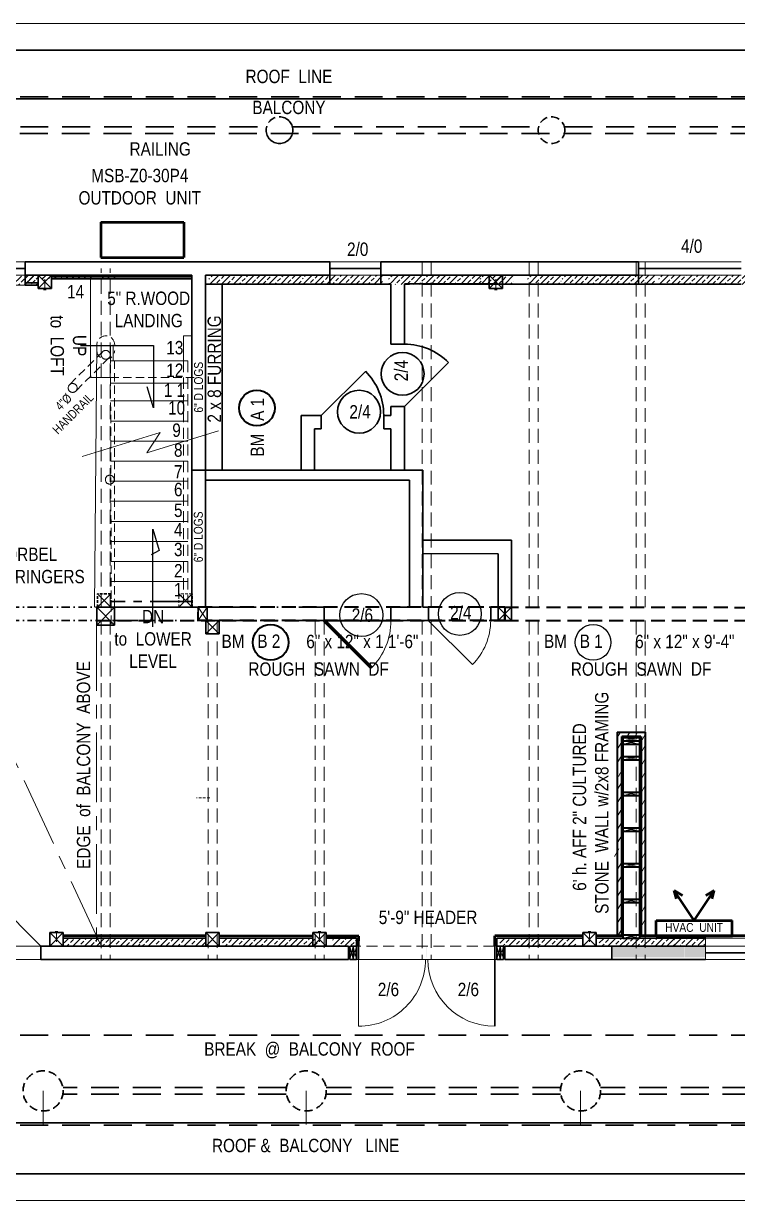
# Model space of a CAD drawing. Header units: inches. Extents: x 0 to 15350, y -6 to 2753.
# Drawn here: x 7395 to 7715, y 1246 to 1774 of the extents above; entities that cross this region are included whole.
import ezdxf

# ---------------------------------------------------------------- set-up
doc = ezdxf.new("R2010")
doc.units = ezdxf.units.IN
doc.header["$MEASUREMENT"] = 0
for name, pattern in [('CENTER', [2, 1.25, -0.25, 0.25, -0.25]), ('DASHDOT2', [0.5, 0.25, -0.125, 0, -0.125]), ('HIDDEN', [0.375, 0.25, -0.125])]:
    doc.linetypes.add(name, pattern=pattern)
for name, color, linetype, lineweight in [('DOORS', 7, 'Continuous', 60), ('EXISTING CEILING BEAMS', 255, 'HIDDEN', 20), ('FLOORING', 7, 'Continuous', 20), ('HVAC', 1, 'Continuous', 50), ('MASONRY', 14, 'Continuous', 30), ('NEW  ROUIGH SAWN  BEAMS', 3, 'HIDDEN', 40), ('NEW FRAMING', 6, 'Continuous', 30), ('PLUMBING', 3, 'Continuous', 20), ('ROOF', 7, 'HIDDEN', 30), ('ROOF FRAMING', 7, 'Continuous', 20), ('STAIRS', 7, 'Continuous', 20), ('WALL FRAMING', 9, 'CENTER', 30), ('WALLS', 7, 'Continuous', 30), ('WINDOWS', 5, 'Continuous', 30)]:
    doc.layers.add(name, color=color, linetype=linetype, lineweight=lineweight)
for name, color, linetype in [('TEXT', 7, 'Continuous'), ('TEXT80', 9, 'Continuous'), ('TITLE BLOCK', 7, 'Continuous')]:
    doc.layers.add(name, color=color, linetype=linetype)
doc.layers.get('PLUMBING').off()
doc.styles.add('ARCHENT', font='technical.ttf', dxfattribs={"height": 6})

# ---------------------------------------------------------------- blocks, each defined once
blk = doc.blocks.new('A$C4B672F97')
at = {"layer": 'STAIRS', "color": 7, "linetype": 'HIDDEN', "lineweight": 9, "ltscale": 15}
for p, q in [((-3.14, 2.52), (-17.99, -12.33)), ((-0.31, -0.31), (-15.16, -15.16))]:
    blk.add_line(p, q, dxfattribs=at)
at = {"layer": 'STAIRS', "linetype": 'DASHDOT2', "lineweight": 9, "ltscale": 150}
for centre in [(-1.72, 1.1), (-16.57, -13.75)]:
    blk.add_circle(centre, 2, dxfattribs=at)
at = {"layer": 'STAIRS', "color": 7, "linetype": 'HIDDEN', "lineweight": 9, "ltscale": 15}
for centre, start, end in [((-1.72, 5.62), 0, 180), ((-1.72, 3.1), 180, 0)]:
    blk.add_arc(centre, 4, start, end, dxfattribs=at)

msp = doc.modelspace()

# ---------------------------------------------------------------- hatches: boundary and pattern name
at = {"layer": 'NEW FRAMING', "linetype": 'Continuous', "lineweight": 9, "ltscale": 25}
h = msp.add_hatch(dxfattribs=at)
h.set_pattern_fill('ANSI33', color=256, scale=15, style=0)
h.set_pattern_definition([(45, (2443.792, 396.166), (-2.6516504, 2.6516504), []), (45, (2446.4437, 396.166), (-2.6516504, 2.6516504), [1.875, -0.9375])])
h.paths.add_polyline_path([(7420.81, 1660.48), (7378.81, 1660.48), (7378.81, 1659.32), (7420.81, 1659.32)])
h.paths.add_polyline_path([(7401.34, 1656.32), (7401.34, 1659.32), (7378.81, 1659.32), (7378.81, 1656.32)])
h = msp.add_hatch(dxfattribs=at)
h.set_pattern_fill('ANSI33', color=256, scale=15, style=0)
h.set_pattern_definition([(45, (2459.9864, 396.4), (-2.6516504, 2.6516504), []), (45, (2462.638, 396.4), (-2.6516504, 2.6516504), [1.875, -0.9375])])
h.paths.add_polyline_path([(7437, 1660.71), (7395, 1660.71), (7395, 1659.56), (7437, 1659.56)])
h.paths.add_polyline_path([(7401.34, 1656.56), (7401.34, 1659.56), (7395, 1659.56), (7395, 1656.56)])
h = msp.add_hatch(dxfattribs=at)
h.set_pattern_fill('ANSI33', color=256, scale=15, style=0)
h.set_pattern_definition([(45, (2445.6567, 397.017), (-2.6516504, 2.6516504), []), (45, (2448.3084, 397.017), (-2.6516504, 2.6516504), [1.875, -0.9375])])
h.paths.add_polyline_path([(7407.34, 1660.91), (7407.34, 1660.17), (7422.67, 1660.17), (7422.67, 1660.91)])
h.paths.add_polyline_path([(7407.34, 1659.91), (7422.67, 1659.91), (7422.67, 1660.17), (7407.34, 1660.17)])
h = msp.add_hatch(dxfattribs=at)
h.set_pattern_fill('ANSI33', color=256, scale=15, style=0)
h.set_pattern_definition([(45, (2496.0007, 396.7866), (-2.6516504, 2.6516504), []), (45, (2498.6523, 396.7866), (-2.6516504, 2.6516504), [1.875, -0.9375])])
h.paths.add_polyline_path([(7470.34, 1659.94), (7470.34, 1660.91), (7431.02, 1660.91), (7431.02, 1659.94)])
h = msp.add_hatch(dxfattribs=at)
h.set_pattern_fill('ANSI33', color=256, scale=15, style=0)
h.set_pattern_definition([(45, (2542.824, 396.599), (-2.6516504, 2.6516504), []), (45, (2545.4756, 396.599), (-2.6516504, 2.6516504), [1.875, -0.9375])])
h.paths.add_polyline_path([(7519.84, 1659.76), (7477.84, 1659.76), (7477.84, 1656.76), (7519.84, 1656.76)])
h.paths.add_polyline_path([(7519.84, 1660.91), (7477.84, 1660.91), (7477.84, 1659.76), (7519.84, 1659.76)])
h = msp.add_hatch(dxfattribs=at)
h.set_pattern_fill('ANSI33', color=256, scale=15, style=0)
h.set_pattern_definition([(45, (2584.8256, 396.7523), (-2.6516504, 2.6516504), []), (45, (2587.4772, 396.7523), (-2.6516504, 2.6516504), [1.875, -0.9375])])
h.paths.add_polyline_path([(7555.84, 1656.91), (7555.84, 1659.91), (7519.84, 1659.91), (7519.84, 1656.91)])
h.paths.add_polyline_path([(7555.84, 1660.91), (7519.84, 1660.91), (7519.84, 1659.91), (7555.84, 1659.91)])
h = msp.add_hatch(dxfattribs=at)
h.set_pattern_fill('ANSI33', color=256, scale=15, style=0)
h.set_pattern_definition([(45, (2623.5272, 396.599), (-2.6516504, 2.6516504), []), (45, (2626.179, 396.599), (-2.6516504, 2.6516504), [1.875, -0.9375])])
h.paths.add_polyline_path([(7600.54, 1659.76), (7558.54, 1659.76), (7558.54, 1656.76), (7600.54, 1656.76)])
h.paths.add_polyline_path([(7600.54, 1660.91), (7558.54, 1660.91), (7558.54, 1659.76), (7600.54, 1659.76)])
h = msp.add_hatch(dxfattribs=at)
h.set_pattern_fill('ANSI33', color=256, scale=15, style=0)
h.set_pattern_definition([(45, (2664.496, 396.599), (-2.6516504, 2.6516504), []), (45, (2667.1475, 396.599), (-2.6516504, 2.6516504), [1.875, -0.9375])])
h.paths.add_polyline_path([(7614.59, 1659.76), (7614.59, 1660.91), (7599.51, 1660.91), (7599.51, 1659.76)])
h.paths.add_polyline_path([(7614.59, 1656.76), (7614.59, 1659.76), (7599.51, 1659.76), (7599.51, 1656.76)])
h = msp.add_hatch(dxfattribs=at)
h.set_pattern_fill('ANSI33', color=256, scale=15, style=0)
h.set_pattern_definition([(45, (2685.843, 396.599), (-2.6516504, 2.6516504), []), (45, (2688.4945, 396.599), (-2.6516504, 2.6516504), [1.875, -0.9375])])
h.paths.add_polyline_path([(7635.94, 1659.76), (7635.94, 1660.91), (7620.86, 1660.91), (7620.86, 1659.76)])
h.paths.add_polyline_path([(7635.94, 1656.76), (7635.94, 1659.76), (7620.86, 1659.76), (7620.86, 1656.76)])
h = msp.add_hatch(dxfattribs=at)
h.set_pattern_fill('ANSI33', color=256, scale=15, style=0)
h.set_pattern_definition([(45, (2701.2858, 396.599), (-2.6516504, 2.6516504), []), (45, (2703.9374, 396.599), (-2.6516504, 2.6516504), [1.875, -0.9375])])
h.paths.add_polyline_path([(7678.3, 1659.76), (7636.3, 1659.76), (7636.3, 1656.76), (7678.3, 1656.76)])
h.paths.add_polyline_path([(7678.3, 1660.91), (7636.3, 1660.91), (7636.3, 1659.76), (7678.3, 1659.76)])
h = msp.add_hatch(dxfattribs=at)
h.set_pattern_fill('ANSI33', color=256, scale=15, style=0)
h.set_pattern_definition([(45, (2744.5754, 396.599), (-2.6516504, 2.6516504), []), (45, (2747.227, 396.599), (-2.6516504, 2.6516504), [1.875, -0.9375])])
h.paths.add_polyline_path([(7721.59, 1659.76), (7679.59, 1659.76), (7679.59, 1656.76), (7721.59, 1656.76)])
h.paths.add_polyline_path([(7721.59, 1660.91), (7679.59, 1660.91), (7679.59, 1659.76), (7721.59, 1659.76)])
h = msp.add_hatch(dxfattribs=at)
h.set_pattern_fill('ANSI33', color=256, scale=15, angle=180, style=0)
h.set_pattern_definition([(225, (12384.9994, 2626.283), (2.6516504, -2.6516504), []), (225, (12382.3477, 2626.283), (2.6516504, -2.6516504), [1.875, -0.9375])])
h.paths.add_polyline_path([(7446.98, 1360.13), (7446.98, 1363.13), (7412.98, 1363.13), (7412.98, 1360.13)])
h = msp.add_hatch(dxfattribs=at)
h.set_pattern_fill('ANSI33', color=256, scale=15, angle=180, style=0)
h.set_pattern_definition([(225, (12418.8613, 2626.283), (2.6516504, -2.6516504), []), (225, (12416.2096, 2626.283), (2.6516504, -2.6516504), [1.875, -0.9375])])
h.paths.add_polyline_path([(7476.59, 1360.13), (7476.59, 1363.13), (7446.84, 1363.13), (7446.84, 1360.13)])
h = msp.add_hatch(dxfattribs=at)
h.set_pattern_fill('ANSI33', color=256, scale=15, angle=180, style=0)
h.set_pattern_definition([(225, (12455.9978, 2626.283), (2.6516504, -2.6516504), []), (225, (12453.346, 2626.283), (2.6516504, -2.6516504), [1.875, -0.9375])])
h.paths.add_polyline_path([(7517.98, 1360.13), (7517.98, 1363.13), (7483.98, 1363.13), (7483.98, 1360.13)])
h = msp.add_hatch(dxfattribs=at)
h.set_pattern_fill('ANSI33', color=256, scale=15, style=0)
h.set_pattern_definition([(45, (2581.833, 99.8157), (-2.6516504, 2.6516504), []), (45, (2584.4848, 99.8157), (-2.6516504, 2.6516504), [1.875, -0.9375])])
h.paths.add_polyline_path([(7527.59, 1359.97), (7527.59, 1362.97), (7516.85, 1362.97), (7516.85, 1359.97)])
h = msp.add_hatch(dxfattribs=at)
h.set_pattern_fill('ANSI33', color=256, scale=15, style=0)
h.set_pattern_definition([(45, (2598.352, 100.03), (-2.6516504, 2.6516504), []), (45, (2601.0036, 100.03), (-2.6516504, 2.6516504), [1.875, -0.9375])])
h.paths.add_polyline_path([(7544.11, 1360.19), (7544.11, 1363.19), (7533.37, 1363.19), (7533.37, 1360.19)])
h = msp.add_hatch(dxfattribs=at)
h.set_pattern_fill('ANSI33', color=256, scale=15, angle=180, style=0)
h.set_pattern_definition([(225, (12580.498, 2626.2776), (2.6516504, -2.6516504), []), (225, (12577.8464, 2626.2776), (2.6516504, -2.6516504), [1.875, -0.9375])])
h.paths.add_polyline_path([(7642.48, 1360.12), (7642.48, 1363.12), (7608.48, 1363.12), (7608.48, 1360.12)])
h = msp.add_hatch(dxfattribs=at)
h.set_pattern_fill('ANSI33', color=256, scale=15, angle=180, style=0)
h.set_pattern_definition([(225, (12624.9994, 2626.283), (2.6516504, -2.6516504), []), (225, (12622.3477, 2626.283), (2.6516504, -2.6516504), [1.875, -0.9375])])
h.paths.add_polyline_path([(7686.98, 1360.13), (7686.98, 1363.13), (7652.98, 1363.13), (7652.98, 1360.13)])
h = msp.add_hatch(dxfattribs=at)
h.set_pattern_fill('ANSI33', color=256, scale=15, style=0)
h.set_pattern_definition([(45, (2751.359, 100.157), (-2.6516504, 2.6516504), []), (45, (2754.0105, 100.157), (-2.6516504, 2.6516504), [1.875, -0.9375])])
h.paths.add_polyline_path([(7700.59, 1360.31), (7700.59, 1363.31), (7686.38, 1363.31), (7686.38, 1360.31)])
at = {"layer": 'WALLS', "linetype": 'Continuous', "lineweight": 20, "ltscale": 20}
h = msp.add_hatch(dxfattribs=at)
h.set_pattern_fill('ZIGZAG', color=6, scale=10, style=0)
h.set_pattern_definition([(360, (7385.4292, 589.9291), (1.25, 1.25), [1.25, -1.25]), (90, (7386.6792, 589.9291), (-1.25, 1.25), [1.25, -1.25])])
h.paths.add_polyline_path([(7659.09, 1359.83), (7659.09, 1354.83), (7679.12, 1354.82), (7679.12, 1359.83)])
h.paths.add_polyline_path([(7543.06, 1359.84), (7543.06, 1354.84), (7543.11, 1354.84), (7543.11, 1359.84)])
h = msp.add_hatch(dxfattribs=at)
h.set_pattern_fill('ZIGZAG', color=6, scale=10, style=0)
h.set_pattern_definition([(360, (7397.6514, 589.9556), (1.25, 1.25), [1.25, -1.25]), (90, (7398.9014, 589.9556), (-1.25, 1.25), [1.25, -1.25])])
h.paths.add_polyline_path([(7555.29, 1359.86), (7555.29, 1354.86), (7555.33, 1354.86), (7555.33, 1359.86)])
h.paths.add_polyline_path([(7675.44, 1359.86), (7675.44, 1354.85), (7691.34, 1354.85), (7691.34, 1359.86)])
h = msp.add_hatch(dxfattribs=at)
h.set_pattern_fill('ZIGZAG', color=6, scale=10, style=0)
h.set_pattern_definition([(360, (7417.8338, 589.9556), (1.25, 1.25), [1.25, -1.25]), (90, (7419.0838, 589.9556), (-1.25, 1.25), [1.25, -1.25])])
h.paths.add_polyline_path([(7575.47, 1359.86), (7575.47, 1354.86), (7575.52, 1354.86), (7575.52, 1359.86)])
h.paths.add_polyline_path([(7700.82, 1354.85), (7700.82, 1359.86), (7691.5, 1359.86), (7691.5, 1354.85)])

# ---------------------------------------------------------------- linework, layer by layer
at = {"layer": 'DOORS', "color": 9, "linetype": 'Continuous', "ltscale": 15}
msp.add_line((7529.59, 1505.91), (7550.81, 1484.7), dxfattribs=at)
at = {"layer": 'DOORS', "color": 6, "lineweight": 9, "ltscale": 15}
msp.add_line((7545.09, 1323.91), (7545.09, 1353.91), dxfattribs=at)
at = {"layer": 'DOORS', "color": 9, "linetype": 'Continuous', "lineweight": 5, "ltscale": 15}
msp.add_arc((7529.59, 1505.91), 30, 315, 0, dxfattribs=at)
at = {"layer": 'DOORS', "color": 6, "linetype": 'Continuous', "lineweight": 9, "ltscale": 25}
for centre, start, end in [((7545.09, 1353.91), 270, 0.0001), ((7606.09, 1353.91), 180.0001, 270)]:
    msp.add_arc(centre, 30, start, end, dxfattribs=at)
at = {"layer": 'EXISTING CEILING BEAMS', "linetype": 'HIDDEN', "ltscale": 25}
for p, q in [((7429.59, 1511.87), (7429.59, 1663.86)), ((7433.59, 1511.86), (7433.59, 1663.86)), ((7573.59, 1666.89), (7573.59, 1511.9)), ((7577.58, 1666.9), (7577.59, 1511.9)), ((7621.59, 1666.89), (7621.59, 1511.9)), ((7625.58, 1666.9), (7625.59, 1511.9)), ((7669.59, 1666.89), (7669.59, 1511.9)), ((7673.58, 1666.9), (7673.59, 1511.9)), ((7429.59, 1505.9), (7429.59, 1353.91)), ((7433.59, 1505.91), (7433.59, 1353.91)), ((7477.59, 1505.9), (7477.59, 1353.91)), ((7481.59, 1505.91), (7481.59, 1353.91)), ((7525.59, 1505.9), (7525.59, 1353.91)), ((7529.59, 1505.91), (7529.59, 1353.91)), ((7573.59, 1505.9), (7573.59, 1353.91)), ((7577.59, 1505.91), (7577.59, 1353.91)), ((7621.59, 1505.9), (7621.59, 1353.91)), ((7625.59, 1505.91), (7625.59, 1353.91)), ((7669.59, 1505.9), (7669.59, 1353.91)), ((7673.59, 1505.91), (7673.59, 1353.91))]:
    msp.add_line(p, q, dxfattribs=at)
at = {"layer": 'EXISTING CEILING BEAMS', "color": 6, "linetype": 'Continuous', "lineweight": 9, "ltscale": 25}
for p, q in [((7542.59, 1359.91), (7541.09, 1353.91)), ((7542.59, 1353.91), (7541.09, 1359.91)), ((7544.09, 1359.91), (7542.59, 1353.91)), ((7544.09, 1353.91), (7542.59, 1359.91)), ((7607.09, 1359.9), (7608.59, 1353.9)), ((7607.09, 1353.9), (7608.59, 1359.9)), ((7608.59, 1359.9), (7610.09, 1353.9)), ((7608.59, 1353.9), (7610.09, 1359.9))]:
    msp.add_line(p, q, dxfattribs=at)
at = {"layer": 'FLOORING', "color": 46, "linetype": 'Continuous', "lineweight": 40, "ltscale": 25}
msp.add_line((7529.59, 1505.95), (7559.59, 1505.89), dxfattribs=at)
at = {"layer": 'HVAC', "color": 1, "linetype": 'Continuous', "lineweight": 50, "ltscale": 20}
for p, q in [((7429.39, 1684.62), (7466.64, 1684.62)), ((7429.39, 1684.62), (7429.39, 1668.87)), ((7466.64, 1684.62), (7466.64, 1668.87)), ((7429.39, 1668.87), (7466.64, 1668.87))]:
    msp.add_line(p, q, dxfattribs=at)
at = {"layer": 'HVAC', "ltscale": 25}
for p, q in [((7695.59, 1371.41), (7686.66, 1384.77)), ((7687.57, 1381.02), (7686.66, 1384.77)), ((7686.66, 1384.77), (7690.34, 1382.61)), ((7695.59, 1371.41), (7704.53, 1384.77)), ((7704.53, 1384.77), (7700.84, 1382.61)), ((7703.61, 1381.02), (7704.53, 1384.77)), ((7678.59, 1371.42), (7712.59, 1371.4)), ((7678.59, 1364.42), (7712.59, 1364.4))]:
    msp.add_line(p, q, dxfattribs=at)
at = {"layer": 'HVAC', "ltscale": 15}
for p, q in [((7678.59, 1364.42), (7678.59, 1371.42)), ((7712.59, 1364.4), (7712.59, 1371.4))]:
    msp.add_line(p, q, dxfattribs=at)
at = {"layer": 'MASONRY', "color": 6, "lineweight": 40, "ltscale": 15}
for p, q in [((7661.09, 1455.91), (7661.09, 1364.41)), ((7673.59, 1455.91), (7673.59, 1364.41))]:
    msp.add_line(p, q, dxfattribs=at)
at = {"layer": 'MASONRY', "color": 6, "linetype": 'Continuous', "lineweight": 40, "ltscale": 25}
msp.add_line((7661.09, 1455.91), (7673.59, 1455.91), dxfattribs=at)
at = {"layer": 'MASONRY', "color": 6, "linetype": 'Continuous', "lineweight": 9, "ltscale": 20}
for p, q in [((7662.47, 1455.91), (7661.09, 1453.52)), ((7666.72, 1455.91), (7665.57, 1453.91)), ((7670.18, 1455.91), (7669.03, 1453.91)), ((7673.59, 1454.87), (7671.59, 1451.41)), ((7663.09, 1451.48), (7661.09, 1448.02)), ((7673.59, 1449.87), (7671.59, 1446.41)), ((7663.09, 1445.48), (7661.09, 1442.02)), ((7673.59, 1443.87), (7671.59, 1440.41)), ((7663.59, 1439.48), (7661.59, 1436.02)), ((7673.59, 1437.87), (7671.59, 1434.41)), ((7663.09, 1433.48), (7661.09, 1430.02)), ((7673.59, 1431.87), (7671.59, 1428.41)), ((7663.09, 1427.48), (7661.09, 1424.02)), ((7673.59, 1425.87), (7671.59, 1422.41)), ((7663.09, 1421.48), (7661.09, 1418.02)), ((7663.09, 1415.48), (7661.09, 1412.02)), ((7673.59, 1419.87), (7671.59, 1416.41)), ((7673.59, 1413.87), (7671.59, 1410.41)), ((7663.09, 1409.48), (7661.09, 1406.02)), ((7673.59, 1407.87), (7671.59, 1404.41)), ((7661.84, 1403.48), (7659.84, 1400.02)), ((7673.59, 1401.87), (7671.59, 1398.41)), ((7663.09, 1397.48), (7661.09, 1394.02)), ((7673.59, 1395.87), (7671.59, 1392.41)), ((7663.09, 1391.48), (7661.09, 1388.02)), ((7673.59, 1389.87), (7671.59, 1386.41)), ((7663.09, 1385.48), (7661.09, 1382.02)), ((7673.59, 1383.87), (7671.59, 1380.41)), ((7663.09, 1379.48), (7661.09, 1376.02)), ((7663.09, 1373.48), (7661.09, 1370.02)), ((7673.59, 1377.87), (7671.59, 1374.41)), ((7673.59, 1371.87), (7671.59, 1368.41)), ((7663.09, 1367.48), (7661.32, 1364.41))]:
    msp.add_line(p, q, dxfattribs=at)
at = {"layer": 'NEW  ROUIGH SAWN  BEAMS', "color": 3, "linetype": 'Continuous', "lineweight": 9, "ltscale": 25}
for p in [(7472.84, 1511.91), (7473.09, 1505.91)]:
    msp.add_line(p, (7473.12, 1511.87), dxfattribs=at)
at = {"layer": 'NEW  ROUIGH SAWN  BEAMS', "color": 3, "ltscale": 25}
for p, q in [((7610.6, 1511.91), (7472.84, 1511.91)), ((7610.59, 1511.93), (7722.53, 1511.85)), ((7610.59, 1505.91), (7473.09, 1505.91)), ((7610.59, 1505.91), (7722.59, 1505.91))]:
    msp.add_line(p, q, dxfattribs=at)
at = {"layer": 'NEW  ROUIGH SAWN  BEAMS', "color": 3, "ltscale": 15}
for p, q in [((7473.11, 1505.89), (7473.11, 1511.89)), ((7610.59, 1505.92), (7610.59, 1511.92))]:
    msp.add_line(p, q, dxfattribs=at)
at = {"layer": 'NEW  ROUIGH SAWN  BEAMS', "color": 6, "ltscale": 10}
msp.add_line((7610.6, 1511.91), (7610.6, 1505.91), dxfattribs=at)
at = {"layer": 'NEW  ROUIGH SAWN  BEAMS', "color": 6, "linetype": 'Continuous', "ltscale": 10}
msp.add_line((7610.6, 1511.91), (7610.6, 1505.91), dxfattribs=at)
at = {"layer": 'NEW  ROUIGH SAWN  BEAMS', "color": 6, "linetype": 'HIDDEN', "ltscale": 25}
msp.add_line((7427.59, 1505.9), (7610.6, 1505.91), dxfattribs=at)
at = {"layer": 'NEW  ROUIGH SAWN  BEAMS', "color": 6, "linetype": 'HIDDEN', "lineweight": 20, "ltscale": 20}
msp.add_line((7541.09, 1359.9), (7607.09, 1359.9), dxfattribs=at)
at = {"layer": 'NEW FRAMING', "ltscale": 15}
for p, q in [((7407.34, 1660.16), (7470.34, 1660.16)), ((7407.34, 1659.16), (7470.34, 1659.16)), ((7395.59, 1657.41), (7401.34, 1657.41)), ((7395.59, 1656.41), (7401.34, 1656.41)), ((7476.34, 1656.91), (7559.59, 1656.91)), ((7535.86, 1656.91), (7558.86, 1656.91)), ((7558.58, 1656.92), (7559.59, 1656.92)), ((7559.59, 1629.91), (7559.59, 1656.91)), ((7565.59, 1656.92), (7606.32, 1656.92)), ((7565.59, 1629.91), (7565.59, 1656.91)), ((7565.59, 1656.91), (7567.84, 1656.91)), ((7573.84, 1656.91), (7621.59, 1656.91)), ((7620.59, 1656.91), (7670.59, 1656.91)), ((7670.59, 1656.91), (7716.59, 1656.91)), ((7559.59, 1629.91), (7565.59, 1629.91)), ((7585.39, 1621.7), (7565.59, 1601.9)), ((7548.13, 1617.71), (7528.34, 1597.91)), ((7559.59, 1601.91), (7559.59, 1597.91)), ((7559.59, 1601.91), (7565.59, 1601.91)), ((7565.64, 1573.41), (7565.63, 1601.91)), ((7519.34, 1597.91), (7528.34, 1597.91)), ((7528.34, 1591.91), (7528.34, 1597.91)), ((7556.34, 1591.91), (7556.34, 1597.98)), ((7556.34, 1597.91), (7559.59, 1597.91)), ((7525.34, 1591.91), (7528.34, 1591.91)), ((7556.34, 1591.91), (7559.59, 1591.91)), ((7559.59, 1573.41), (7559.59, 1591.91)), ((7613.65, 1541.95), (7573.89, 1541.96)), ((7613.65, 1541.96), (7613.59, 1505.91)), ((7607.65, 1535.91), (7573.89, 1535.96)), ((7607.65, 1535.91), (7607.65, 1511.91)), ((7473.09, 1505.89), (7473.09, 1511.91)), ((7576.37, 1511.91), (7573.84, 1511.91)), ((7576.37, 1505.84), (7576.37, 1511.91)), ((7607.6, 1511.96), (7604.3, 1511.95)), ((7607.6, 1511.96), (7604.3, 1511.95)), ((7604.3, 1505.95), (7604.3, 1511.95)), ((7604.3, 1505.95), (7604.3, 1511.95)), ((7596.1, 1486.16), (7576.37, 1505.85)), ((7607.6, 1505.96), (7604.3, 1505.95)), ((7607.6, 1505.96), (7604.3, 1505.95)), ((7476.59, 1363.41), (7412.59, 1363.41)), ((7524.59, 1363.41), (7482.59, 1363.41)), ((7544.09, 1363.41), (7530.59, 1363.41)), ((7645.59, 1363.41), (7607.09, 1363.4)), ((7700.59, 1363.41), (7651.59, 1363.41)), ((7545.09, 1353.91), (7545.09, 1359.91)), ((7606.09, 1353.91), (7606.09, 1359.91)), ((7606.09, 1353.91), (7606.09, 1323.91))]:
    msp.add_line(p, q, dxfattribs=at)
at = {"layer": 'NEW FRAMING', "lineweight": 20, "ltscale": 15}
for p, q in [((7335.59, 1656.41), (7395.59, 1656.41)), ((7742.59, 1363.41), (7700.59, 1363.41))]:
    msp.add_line(p, q, dxfattribs=at)
at = {"layer": 'NEW FRAMING', "ltscale": 25}
for p, q in [((7519.34, 1597.91), (7519.34, 1573.41)), ((7525.34, 1591.91), (7525.34, 1573.41)), ((7606.09, 1359.91), (7606.1, 1364.2))]:
    msp.add_line(p, q, dxfattribs=at)
at = {"layer": 'NEW FRAMING', "color": 7, "lineweight": 50, "ltscale": 15}
for p, q in [((7663.09, 1453.91), (7663.09, 1364.41)), ((7671.59, 1453.91), (7671.59, 1364.41)), ((7476.59, 1364.41), (7412.59, 1364.41)), ((7524.59, 1364.35), (7482.59, 1364.41)), ((7545.1, 1364.32), (7530.59, 1364.33)), ((7645.59, 1364.41), (7606.09, 1364.41)), ((7663.09, 1364.41), (7651.59, 1364.41)), ((7751.59, 1364.41), (7671.59, 1364.41))]:
    msp.add_line(p, q, dxfattribs=at)
at = {"layer": 'NEW FRAMING', "color": 7, "linetype": 'Continuous', "lineweight": 50, "ltscale": 25}
msp.add_line((7663.09, 1453.91), (7671.59, 1453.91), dxfattribs=at)
at = {"layer": 'NEW FRAMING', "color": 6, "lineweight": 40, "ltscale": 15}
for p, q in [((7663.59, 1453.41), (7663.59, 1363.41)), ((7671.09, 1453.41), (7671.09, 1363.41))]:
    msp.add_line(p, q, dxfattribs=at)
at = {"layer": 'NEW FRAMING', "color": 6, "linetype": 'Continuous', "lineweight": 40, "ltscale": 25}
for p, q in [((7663.59, 1453.41), (7671.09, 1453.41)), ((7663.59, 1451.91), (7671.09, 1451.91)), ((7663.59, 1450.41), (7671.09, 1450.41)), ((7663.59, 1444.91), (7671.09, 1444.91)), ((7663.59, 1443.41), (7671.09, 1443.41)), ((7663.59, 1428.91), (7671.09, 1428.91)), ((7663.59, 1427.41), (7671.09, 1427.41)), ((7663.58, 1412.91), (7671.08, 1412.91)), ((7663.58, 1411.41), (7671.08, 1411.41)), ((7663.58, 1395.41), (7671.08, 1395.41)), ((7663.59, 1396.91), (7671.09, 1396.91)), ((7663.59, 1380.91), (7671.09, 1380.91)), ((7663.59, 1379.41), (7671.09, 1379.41)), ((7663.59, 1364.91), (7671.09, 1364.91)), ((7663.59, 1363.41), (7671.09, 1363.41)), ((7663.6, 1363.41), (7671.09, 1363.41))]:
    msp.add_line(p, q, dxfattribs=at)
at = {"layer": 'NEW FRAMING', "color": 6, "ltscale": 15}
for p, q in [((7544.09, 1363.41), (7544.09, 1359.91)), ((7607.09, 1363.4), (7607.09, 1359.9)), ((7541.09, 1359.91), (7541.09, 1353.91)), ((7542.59, 1359.91), (7542.59, 1353.91)), ((7544.09, 1359.91), (7544.09, 1353.91)), ((7607.09, 1359.9), (7607.09, 1353.9)), ((7608.59, 1359.9), (7608.59, 1353.9)), ((7610.09, 1359.9), (7610.09, 1353.9))]:
    msp.add_line(p, q, dxfattribs=at)
at = {"layer": 'NEW FRAMING', "color": 7, "lineweight": 50, "ltscale": 25}
for p, q in [((7545.09, 1359.91), (7545.1, 1364.32)), ((7606.09, 1359.9), (7606.09, 1364.41))]:
    msp.add_line(p, q, dxfattribs=at)
at = {"layer": 'NEW FRAMING', "color": 1, "ltscale": 15}
for p, q in [((7540.59, 1359.91), (7540.59, 1353.91)), ((7610.59, 1359.9), (7610.59, 1353.9))]:
    msp.add_line(p, q, dxfattribs=at)
at = {"layer": 'NEW FRAMING', "ltscale": 15}
for centre in [(7564.79, 1616.6), (7545.26, 1599.59)]:
    msp.add_circle(centre, 9.63, dxfattribs=at)
for centre, start, end in [((7565.65, 1601.9), 45.0003, 90.0003), ((7528.34, 1597.96), 0.0288, 45.0288)]:
    msp.add_arc(centre, 28, start, end, dxfattribs=at)
at = {"layer": 'NEW FRAMING', "lineweight": 5, "ltscale": 15}
msp.add_arc((7576.3, 1505.96), 28, 315, 0, dxfattribs=at)
at = {"layer": 'ROOF', "linetype": 'Continuous', "ltscale": 50}
for p, q in [((7215.55, 1739.91), (7757.59, 1739.91)), ((7220.04, 1280.61), (7757.59, 1280.61))]:
    msp.add_line(p, q, dxfattribs=at)
at = {"layer": 'ROOF', "linetype": 'HIDDEN', "ltscale": 50}
for p, q in [((7224.59, 1740.91), (7787.59, 1740.91)), ((7393.4, 1727.41), (7503.78, 1727.41)), ((7515.4, 1727.41), (7625.78, 1727.41)), ((7637.4, 1727.41), (7735.78, 1727.41)), ((7224.4, 1724.41), (7735.78, 1724.41)), ((7224.59, 1319.91), (7787.59, 1319.91)), ((7512.59, 1296.41), (7412.59, 1296.41)), ((7635.59, 1296.41), (7530.59, 1296.41)), ((7739.59, 1296.41), (7653.59, 1296.41)), ((7512.59, 1293.41), (7412.59, 1293.41)), ((7635.59, 1293.41), (7530.59, 1293.41)), ((7739.59, 1293.41), (7653.59, 1293.41))]:
    msp.add_line(p, q, dxfattribs=at)
at = {"layer": 'ROOF', "color": 7, "linetype": 'HIDDEN', "ltscale": 50}
msp.add_line((7224.59, 1279.61), (7787.59, 1279.61), dxfattribs=at)
at = {"layer": 'ROOF', "ltscale": 15}
for centre, radius in [((7509.59, 1725.91), 6), ((7631.59, 1725.91), 6), ((7403.59, 1294.91), 9), ((7521.59, 1294.91), 9), ((7644.59, 1294.91), 9)]:
    msp.add_circle(centre, radius, dxfattribs=at)
at = {"layer": 'ROOF FRAMING', "color": 7, "linetype": 'DASHDOT2', "lineweight": 9, "ltscale": 150}
msp.add_line((7433.81, 1621.38), (7433.81, 1629.34), dxfattribs=at)
at = {"layer": 'STAIRS', "color": 7, "linetype": 'CENTER', "lineweight": 9, "ltscale": 25}
msp.add_line((7289.59, 1660.91), (7429.59, 1359.91), dxfattribs=at)
at = {"layer": 'STAIRS', "linetype": 'Continuous', "ltscale": 15}
for p in [(7424.84, 1660.91), (7434.84, 1614.91)]:
    msp.add_line(p, (7424.84, 1614.91), dxfattribs=at)
at = {"layer": 'STAIRS', "linetype": 'Continuous', "lineweight": 20, "ltscale": 15}
for p, q in [((7466.52, 1622.43), (7466.52, 1633.66)), ((7426.66, 1511.92), (7427.66, 1629.65)), ((7435.02, 1622.43), (7435.02, 1629.67)), ((7468.55, 1612.43), (7433.85, 1612.43))]:
    msp.add_line(p, q, dxfattribs=at)
at = {"layer": 'STAIRS', "color": 7, "linetype": 'Continuous', "lineweight": 9, "ltscale": 20}
msp.add_line((7466.58, 1633.66), (7470.58, 1633.66), dxfattribs=at)
at = {"layer": 'STAIRS', "linetype": 'HIDDEN', "lineweight": 20, "ltscale": 15}
for p, q in [((7434.16, 1504.42), (7433.81, 1623.76)), ((7435.59, 1511.95), (7435.59, 1622.42))]:
    msp.add_line(p, q, dxfattribs=at)
at = {"layer": 'STAIRS', "lineweight": 20, "ltscale": 15}
for p, q in [((7468.55, 1622.43), (7433.82, 1622.43)), ((7468.55, 1604.43), (7433.87, 1604.43)), ((7468.55, 1595.43), (7433.9, 1595.43)), ((7421.13, 1579.48), (7456.07, 1590.27)), ((7450.13, 1581.14), (7482.2, 1591.05)), ((7456.07, 1590.27), (7450.13, 1581.14)), ((7468.55, 1586.43), (7433.92, 1586.43)), ((7468.55, 1577.43), (7433.95, 1577.43)), ((7468.55, 1568.43), (7433.98, 1568.43)), ((7468.55, 1559.43), (7434, 1559.43)), ((7468.55, 1550.43), (7434.03, 1550.43)), ((7468.55, 1541.43), (7434.06, 1541.43)), ((7468.55, 1532.43), (7434.08, 1532.43)), ((7468.55, 1523.43), (7434.11, 1523.43))]:
    msp.add_line(p, q, dxfattribs=at)
at = {"layer": 'STAIRS', "linetype": 'HIDDEN', "lineweight": 9, "ltscale": 20}
for p, q in [((7466.52, 1622.43), (7466.52, 1514.43)), ((7468.55, 1622.43), (7468.55, 1514.43))]:
    msp.add_line(p, q, dxfattribs=at)
at = {"layer": 'STAIRS', "color": 9, "linetype": 'HIDDEN', "lineweight": 20, "ltscale": 15}
msp.add_line((7471.34, 1614.91), (7434.84, 1614.91), dxfattribs=at)
at = {"layer": 'STAIRS', "color": 6, "linetype": 'HIDDEN', "lineweight": 9, "ltscale": 5}
for p in [(7464.37, 1511.93), (7470.37, 1517.93)]:
    msp.add_line(p, (7464.37, 1517.93), dxfattribs=at)
at = {"layer": 'STAIRS', "linetype": 'CENTER', "lineweight": 9, "ltscale": 25}
msp.add_line((7427.59, 1505.67), (7427.59, 1359.91), dxfattribs=at)
at = {"layer": 'STAIRS', "color": 7, "linetype": 'HIDDEN', "lineweight": 9, "ltscale": 5}
msp.add_line((7478.34, 1426.43), (7472.34, 1426.43), dxfattribs=at)
at = {"layer": 'STAIRS', "color": 9, "linetype": 'DASHDOT2', "lineweight": 9, "ltscale": 150}
msp.add_circle((7433.49, 1569.14), 2, dxfattribs=at)
at = {"layer": 'TEXT', "color": 9, "linetype": 'Continuous', "ltscale": 15}
for p, q in [((7420.36, 1629.35), (7453.09, 1629.35)), ((7453.09, 1629.35), (7453.09, 1601.33)), ((7453.09, 1601.33), (7450.23, 1610.81))]:
    msp.add_line(p, q, dxfattribs=at)
at = {"layer": 'TEXT', "linetype": 'Continuous', "ltscale": 15}
for p, q in [((7452.81, 1503.18), (7452.81, 1546.89)), ((7452.81, 1546.89), (7455.67, 1537.42))]:
    msp.add_line(p, q, dxfattribs=at)
at = {"layer": 'TEXT', "ltscale": 15}
msp.add_line((7455.67, 1537.42), (7452.02, 1535.48), dxfattribs=at)
at = {"layer": 'TEXT', "color": 6, "linetype": 'Continuous', "lineweight": 40, "ltscale": 15}
msp.add_circle((7499.45, 1601.27), 8, dxfattribs=at)
at = {"layer": 'TEXT', "color": 9, "linetype": 'Continuous', "ltscale": 15}
msp.add_circle((7546.3, 1508.4), 9.63, dxfattribs=at)
at = {"layer": 'TEXT', "color": 6, "linetype": 'Continuous', "ltscale": 15}
msp.add_circle((7590.46, 1508.91), 9.63, dxfattribs=at)
at = {"layer": 'TEXT', "color": 3, "linetype": 'Continuous', "lineweight": 40, "ltscale": 15}
msp.add_circle((7505.6, 1496.13), 8, dxfattribs=at)
at = {"layer": 'TEXT', "color": 3, "linetype": 'Continuous', "ltscale": 15}
msp.add_circle((7650.24, 1496.13), 8, dxfattribs=at)
at = {"layer": 'TITLE BLOCK', "color": 7, "linetype": 'Continuous', "lineweight": 0, "ltscale": 0.5}
for p, q in [((7938.58, 1773.76), (7122.59, 1773.76)), ((7122.59, 1245.77), (7938.58, 1245.77))]:
    msp.add_line(p, q, dxfattribs=at)
at = {"layer": 'TITLE BLOCK', "color": 7, "linetype": 'Continuous', "lineweight": 30, "ltscale": 0.5}
for p, q in [((7926.58, 1761.76), (7146.59, 1761.76)), ((7146.59, 1257.77), (7926.58, 1257.77))]:
    msp.add_line(p, q, dxfattribs=at)
at = {"layer": 'WALL FRAMING', "color": 7, "ltscale": 15}
for p, q in [((7407.34, 1660.91), (7401.34, 1660.91)), ((7609.59, 1660.92), (7603.59, 1660.92)), ((7529.59, 1511.91), (7529.59, 1505.91)), ((7412.59, 1359.91), (7406.59, 1359.91)), ((7482.59, 1359.91), (7476.59, 1359.91)), ((7651.59, 1359.91), (7645.59, 1359.91))]:
    msp.add_line(p, q, dxfattribs=at)
at = {"layer": 'WALL FRAMING', "color": 9, "linetype": 'Continuous', "lineweight": 9, "ltscale": 150}
for p, q in [((7404.34, 1659.02), (7404.34, 1654.33)), ((7606.59, 1659.02), (7606.59, 1654.33)), ((7404.34, 1654.33), (7403.75, 1654.33)), ((7404.93, 1654.33), (7404.34, 1654.33)), ((7606.59, 1654.33), (7606, 1654.33)), ((7607.18, 1654.33), (7606.59, 1654.33)), ((7409, 1366.49), (7409.59, 1366.49)), ((7409.59, 1361.8), (7409.59, 1366.49)), ((7409.59, 1366.49), (7410.18, 1366.49)), ((7647.98, 1366.49), (7648.57, 1366.49)), ((7648.57, 1361.8), (7648.57, 1366.49)), ((7648.57, 1366.49), (7649.16, 1366.49))]:
    msp.add_line(p, q, dxfattribs=at)
at = {"layer": 'WALL FRAMING', "color": 6, "linetype": 'Continuous', "lineweight": 9, "ltscale": 15}
for p, q in [((7427.98, 1517.93), (7433.98, 1511.93)), ((7427.98, 1511.93), (7433.98, 1517.93)), ((7464.37, 1517.93), (7470.37, 1511.93)), ((7464.37, 1511.93), (7470.37, 1517.93)), ((7473.09, 1511.91), (7477.1, 1505.9)), ((7473.09, 1505.91), (7477.1, 1511.86)), ((7607.6, 1511.91), (7613.6, 1505.91)), ((7607.6, 1505.91), (7613.6, 1511.91)), ((7607.6, 1511.91), (7613.6, 1505.91)), ((7607.6, 1505.91), (7613.6, 1511.91))]:
    msp.add_line(p, q, dxfattribs=at)
at = {"layer": 'WALL FRAMING', "color": 6, "linetype": 'HIDDEN', "ltscale": 5}
for p, q in [((7427.98, 1511.93), (7427.98, 1517.93)), ((7433.98, 1517.93), (7427.98, 1517.93)), ((7433.98, 1511.93), (7433.98, 1517.93)), ((7470.37, 1511.93), (7470.37, 1517.93)), ((7434.59, 1511.92), (7428.59, 1511.92))]:
    msp.add_line(p, q, dxfattribs=at)
at = {"layer": 'WALL FRAMING', "color": 4, "ltscale": 15}
msp.add_line((7435.59, 1511.96), (7427.59, 1511.96), dxfattribs=at)
at = {"layer": 'WALL FRAMING', "color": 7, "linetype": 'Continuous', "lineweight": 9, "ltscale": 25}
for p, q in [((7427.64, 1503.89), (7435.64, 1511.99)), ((7427.64, 1511.99), (7435.64, 1503.89))]:
    msp.add_line(p, q, dxfattribs=at)
at = {"layer": 'WALL FRAMING', "ltscale": 15}
for p, q in [((7470.37, 1514.49), (7434.13, 1514.49)), ((7480.09, 1511.91), (7474.09, 1511.91)), ((7613.6, 1511.91), (7603.6, 1511.91)), ((7613.6, 1505.91), (7603.6, 1505.91)), ((7402.59, 1353.91), (7402.59, 1359.91))]:
    msp.add_line(p, q, dxfattribs=at)
at = {"layer": 'WALL FRAMING', "color": 6, "ltscale": 15}
for p, q in [((7477.1, 1505.9), (7477.1, 1511.86)), ((7613.6, 1511.91), (7607.6, 1511.91)), ((7613.6, 1511.91), (7607.6, 1511.91)), ((7482.62, 1505.9), (7476.62, 1505.9)), ((7613.6, 1505.91), (7607.6, 1505.91)), ((7613.6, 1505.91), (7607.6, 1505.91)), ((7530.59, 1359.91), (7524.59, 1359.91))]:
    msp.add_line(p, q, dxfattribs=at)
at = {"layer": 'WALL FRAMING', "color": 6, "linetype": 'Continuous', "lineweight": 30, "ltscale": 15}
msp.add_line((7607.6, 1505.91), (7607.6, 1511.91), dxfattribs=at)
at = {"layer": 'WALL FRAMING', "color": 6, "linetype": 'Continuous', "ltscale": 15}
msp.add_line((7607.6, 1505.91), (7607.6, 1511.91), dxfattribs=at)
at = {"layer": 'WALL FRAMING', "color": 3, "linetype": 'HIDDEN', "lineweight": 40, "ltscale": 25}
msp.add_line((7623.72, 1511.91), (7623.72, 1511.91), dxfattribs=at)
at = {"layer": 'WALL FRAMING', "color": 7, "linetype": 'Continuous', "lineweight": 9, "ltscale": 15}
for p, q in [((7476.59, 1505.93), (7482.59, 1499.93)), ((7476.59, 1499.93), (7482.59, 1505.93))]:
    msp.add_line(p, q, dxfattribs=at)
at = {"layer": 'WALL FRAMING', "color": 6, "linetype": 'Continuous', "lineweight": 9, "ltscale": 20}
for p, q in [((7663.59, 1451.91), (7671.09, 1453.41)), ((7663.59, 1453.41), (7671.09, 1451.91)), ((7663.59, 1450.41), (7671.09, 1451.91)), ((7663.59, 1451.91), (7671.09, 1450.41)), ((7663.59, 1443.41), (7671.09, 1444.91)), ((7663.59, 1444.91), (7671.09, 1443.41)), ((7663.59, 1427.41), (7671.09, 1428.91)), ((7663.59, 1428.91), (7671.09, 1427.41)), ((7663.58, 1411.41), (7671.08, 1412.91)), ((7663.58, 1412.91), (7671.08, 1411.41)), ((7663.59, 1395.41), (7671.09, 1396.91)), ((7663.59, 1396.91), (7671.09, 1395.41)), ((7663.59, 1379.41), (7671.09, 1380.91)), ((7663.59, 1380.91), (7671.09, 1379.41)), ((7663.59, 1363.41), (7671.09, 1364.91)), ((7663.59, 1364.91), (7671.09, 1363.41))]:
    msp.add_line(p, q, dxfattribs=at)
at = {"layer": 'WALL FRAMING', "color": 6, "linetype": 'Continuous', "lineweight": 9, "ltscale": 150}
for p, q in [((7526.98, 1366.49), (7527.57, 1366.49)), ((7527.57, 1361.8), (7527.57, 1366.49)), ((7527.57, 1366.49), (7528.16, 1366.49))]:
    msp.add_line(p, q, dxfattribs=at)
at = {"layer": 'WALL FRAMING', "color": 6, "linetype": 'Continuous', "lineweight": 30, "ltscale": 25}
for p, q in [((7544.09, 1359.9), (7541.09, 1359.9)), ((7610.09, 1359.9), (7607.09, 1359.9)), ((7541.09, 1353.91), (7544.09, 1353.91)), ((7610.09, 1353.9), (7607.09, 1353.9))]:
    msp.add_line(p, q, dxfattribs=at)
at = {"layer": 'WALL FRAMING', "color": 9, "lineweight": 9, "ltscale": 15}
for p, q in [((7403.59, 1294.91), (7403.59, 1279.91)), ((7521.59, 1294.91), (7521.59, 1279.91)), ((7644.59, 1294.91), (7644.59, 1279.91))]:
    msp.add_line(p, q, dxfattribs=at)
at = {"layer": 'WALL FRAMING', "ltscale": 15}
msp.add_circle((7509.59, 1725.91), 6, dxfattribs=at)
at = {"layer": 'WALLS', "lineweight": 20, "ltscale": 15}
for p, q in [((7335.59, 1666.91), (7395.59, 1666.91)), ((7532.09, 1666.91), (7555.09, 1666.91)), ((7670.59, 1666.91), (7716.59, 1666.91)), ((7335.59, 1660.91), (7395.59, 1660.91)), ((7532.09, 1660.91), (7555.24, 1660.91)), ((7670.59, 1660.91), (7716.59, 1660.91)), ((7700.59, 1353.91), (7700.59, 1364.41)), ((7402.59, 1359.91), (7332.59, 1359.91)), ((7742.59, 1359.91), (7700.59, 1359.91)), ((7402.59, 1353.91), (7332.59, 1353.91)), ((7742.59, 1353.91), (7700.59, 1353.91))]:
    msp.add_line(p, q, dxfattribs=at)
at = {"layer": 'WALLS', "ltscale": 15}
for p, q in [((7395.59, 1666.91), (7532.09, 1666.91)), ((7395.59, 1666.91), (7395.59, 1660.91)), ((7395.59, 1666.91), (7472.84, 1666.91)), ((7395.59, 1666.91), (7472.84, 1666.91)), ((7532.09, 1666.91), (7532.09, 1656.91)), ((7555.09, 1666.91), (7670.59, 1666.91)), ((7555.09, 1666.91), (7555.09, 1656.91)), ((7670.59, 1666.91), (7670.59, 1656.91)), ((7395.59, 1660.91), (7470.34, 1660.91)), ((7401.34, 1654.91), (7401.34, 1660.91)), ((7407.34, 1654.91), (7407.34, 1660.91)), ((7476.34, 1660.91), (7532.09, 1660.91)), ((7555.09, 1660.91), (7567.84, 1660.91)), ((7567.84, 1660.91), (7670.59, 1660.91)), ((7603.59, 1654.92), (7603.59, 1660.92)), ((7609.59, 1654.92), (7609.59, 1660.92)), ((7407.34, 1654.91), (7401.34, 1654.91)), ((7609.59, 1654.92), (7603.59, 1654.92)), ((7406.59, 1359.91), (7406.59, 1365.91)), ((7412.59, 1365.91), (7406.59, 1365.91)), ((7412.59, 1359.91), (7412.59, 1365.91)), ((7476.59, 1359.91), (7476.59, 1365.91)), ((7482.59, 1365.91), (7476.59, 1365.91)), ((7482.59, 1359.91), (7482.59, 1365.91)), ((7651.59, 1365.91), (7645.59, 1365.91)), ((7645.59, 1365.91), (7645.59, 1359.91)), ((7651.59, 1365.91), (7651.59, 1359.91)), ((7540.59, 1359.91), (7402.59, 1359.91)), ((7700.59, 1359.91), (7610.59, 1359.9)), ((7658.59, 1353.91), (7658.59, 1359.91)), ((7540.59, 1353.91), (7402.59, 1353.91)), ((7700.59, 1353.91), (7610.59, 1353.91)), ((7700.59, 1353.91), (7658.59, 1353.91))]:
    msp.add_line(p, q, dxfattribs=at)
at = {"layer": 'WALLS', "color": 6, "ltscale": 15}
for p, q in [((7395.59, 1660.91), (7395.59, 1656.41)), ((7470.34, 1573.41), (7470.34, 1660.91)), ((7476.34, 1573.41), (7476.34, 1660.91)), ((7530.59, 1365.91), (7524.59, 1365.91)), ((7524.59, 1365.91), (7524.59, 1359.91)), ((7530.59, 1365.91), (7530.59, 1359.91))]:
    msp.add_line(p, q, dxfattribs=at)
at = {"layer": 'WALLS', "color": 7, "linetype": 'Continuous', "lineweight": 9, "ltscale": 15}
for p, q in [((7401.34, 1660.91), (7407.34, 1654.91)), ((7401.34, 1654.91), (7407.34, 1660.91)), ((7603.59, 1660.92), (7609.59, 1654.92)), ((7603.59, 1654.92), (7609.59, 1660.92)), ((7406.59, 1365.91), (7412.59, 1359.91)), ((7406.59, 1359.91), (7412.59, 1365.91)), ((7476.59, 1365.91), (7482.59, 1359.91)), ((7476.59, 1359.91), (7482.59, 1365.91)), ((7645.59, 1359.91), (7651.59, 1365.91)), ((7651.59, 1359.91), (7645.59, 1365.91))]:
    msp.add_line(p, q, dxfattribs=at)
at = {"layer": 'WALLS', "color": 6, "ltscale": 20}
msp.add_line((7483.84, 1573.41), (7483.84, 1656.91), dxfattribs=at)
at = {"layer": 'WALLS', "color": 7, "ltscale": 15}
for p, q in [((7470.34, 1573.41), (7573.88, 1573.41)), ((7470.34, 1511.91), (7470.34, 1573.41)), ((7476.34, 1511.91), (7476.34, 1573.41)), ((7476.34, 1568.91), (7567.84, 1568.91)), ((7567.84, 1511.91), (7567.84, 1568.91)), ((7573.84, 1511.91), (7573.88, 1573.41)), ((7435.59, 1511.96), (7427.59, 1511.96)), ((7435.59, 1511.96), (7427.59, 1511.96)), ((7427.64, 1511.89), (7427.64, 1503.89)), ((7435.64, 1511.89), (7427.64, 1511.89)), ((7472.84, 1511.95), (7434.84, 1511.96)), ((7435.64, 1511.89), (7435.64, 1503.89)), ((7567.84, 1511.91), (7559.59, 1511.91)), ((7559.59, 1511.91), (7559.59, 1505.89)), ((7476.59, 1499.93), (7476.59, 1505.93)), ((7482.59, 1499.93), (7482.59, 1505.93)), ((7573.84, 1505.91), (7559.59, 1505.91)), ((7576.37, 1505.91), (7573.84, 1505.91)), ((7435.64, 1503.89), (7427.64, 1503.89)), ((7482.59, 1499.93), (7476.59, 1499.93))]:
    msp.add_line(p, q, dxfattribs=at)
at = {"layer": 'WALLS', "color": 7, "linetype": 'DASHDOT2', "ltscale": 15}
for p, q in [((7529.59, 1511.91), (7221.51, 1511.88)), ((7529.59, 1505.95), (7221.51, 1505.86))]:
    msp.add_line(p, q, dxfattribs=at)
at = {"layer": 'WALLS', "color": 6, "linetype": 'Continuous', "lineweight": 9, "ltscale": 15}
for p, q in [((7524.59, 1359.91), (7530.59, 1365.91)), ((7530.59, 1359.91), (7524.59, 1365.91))]:
    msp.add_line(p, q, dxfattribs=at)
at = {"layer": 'WALLS', "color": 6, "lineweight": 20, "ltscale": 15}
msp.add_line((7544.09, 1353.91), (7607.09, 1353.91), dxfattribs=at)
at = {"layer": 'WINDOWS', "color": 5, "ltscale": 15}
for p, q in [((7365.59, 1663.91), (7395.59, 1663.91)), ((7532.09, 1663.91), (7555.09, 1663.91)), ((7670.59, 1663.91), (7716.59, 1663.91)), ((7377.14, 1385.37), (7402.59, 1359.91)), ((7700.59, 1356.91), (7742.59, 1356.91))]:
    msp.add_line(p, q, dxfattribs=at)
at = {"layer": 'WINDOWS', "ltscale": 15}
msp.add_line((7377.14, 1385.37), (7402.59, 1359.91), dxfattribs=at)

# ---------------------------------------------------------------- block references
at = {"layer": 'PLUMBING', "color": 7, "linetype": 'Continuous', "lineweight": 20, "ltscale": 20}
msp.add_blockref('A$C4B672F97', (7433.39, 1624.03), dxfattribs=at)

# ---------------------------------------------------------------- texts
at = {"layer": 'HVAC', "insert": (7695.54, 1368.23), "char_height": 4, "width": 360.0625, "attachment_point": 5, "rotation": 0.0328, "style": 'ARCHENT'}
msp.add_mtext('HVAC  UNIT', dxfattribs=at)
at = {"layer": 'TEXT80', "color": 9, "width": 360.0625, "attachment_point": 5, "style": 'ARCHENT'}
for s, insert, char_height, rotation in [('{\\C7;ROOF  LINE}', (7513.84, 1750), 6, 0.0328), ('{\\C7;BALCONY}', (7513.84, 1736.1), 6, 0.0328), ('{\\C7;RAILING}', (7456.09, 1717.45), 6, 0.0328), ('{\\C7;2/0}', (7544.66, 1672.47), 6, 0.0328), ('{\\C7;4/0}', (7694.46, 1673.86), 6, 0.0328), ('{\\C7;5" R.WOOD\\PLANDING}', (7450.92, 1645.46), 6, 0.0328), ('{\\C7;UP\\Pto  LOFT}', (7414.89, 1629.27), 6, 270.0328), ('{\\C7; 13}', (7461.69, 1628.31), 6, 0.0328), ('{\\C7; 12}', (7461.69, 1618.2), 6, 0.0328), ('{\\C7;1 1}', (7462.47, 1609.29), 6, 0.0328), ('{\\C7; 4"%%C\\PHANDRAIL }', (7414.63, 1601.19), 4, 45.0328), ('{\\C7; 10}', (7462.47, 1601.31), 6, 0.0328), ('{\\C7; 9}', (7462.47, 1591.29), 6, 0.0328), ('{\\C7;8}', (7464.18, 1582.38), 6, 0.0328), ('{\\C7;7}', (7464.18, 1572.67), 6, 0.0328), ('{\\C7;6}', (7464.18, 1564.68), 6, 0.0328), ('{\\C7;5}', (7464.18, 1555.34), 6, 0.0328), ('{\\C7;4}', (7464.18, 1546.68), 6, 0.0328), ('{\\C6;6x6" CORBEL\\C7;\\P\\C6;UNDER  STRINGERS\\C7; }', (7388.06, 1530.6), 6, 0.0328), ('{\\C7;3}', (7464.18, 1537.79), 6, 0.0328), ('{\\C7;2}', (7464.18, 1528.28), 6, 0.0328), ('{\\C7;1}', (7464.18, 1519.79), 6, 0.0328), ('{\\C7;DN\\Pto  LOWER \\PLEVEL}', (7452.89, 1497.71), 6, 0.0328), ('{\\C7;2/6}', (7546.75, 1508.33), 6, 0.0328)]:
    msp.add_mtext(s, dxfattribs=dict(at, insert=insert, char_height=char_height, rotation=rotation))
at = {"layer": 'TEXT80', "color": 3, "char_height": 6, "width": 360.0625, "attachment_point": 5, "rotation": 0.0328, "style": 'ARCHENT'}
for s, insert in [('{\\C1;MSB-Z0-30P4\\C7;\\P\\C1;OUTDOOR  UNIT}', (7446.94, 1700.54)), ('6" x 12" x 1 1\'-6"', (7546.74, 1496.5)), ('BM   B 1', (7641.4, 1496.66)), ('6" x 12" x 9\'-4"', (7691.37, 1496.5)), ('ROUGH  SAWN  DF', (7527.13, 1484.14)), ('ROUGH  SAWN  DF', (7671.76, 1484.14))]:
    msp.add_mtext(s, dxfattribs=dict(at, insert=insert))
at = {"layer": 'TEXT80', "width": 360.0625, "attachment_point": 5, "style": 'ARCHENT'}
for s, insert, char_height, rotation in [('{\\C7;14}', (7418.11, 1653.43), 6, 0.0328), ('{\\C6;2 x 8 FURRING}', (7480.4, 1618.79), 6, 90.0328), ('{\\C6;6" D LOGS}', (7473.3, 1610.6), 4, 90.0328), ('{\\C6;2/4}', (7564.2, 1618.05), 6, 90.0328), ('{\\C6;2/4}', (7545.71, 1599.53), 6, 0.0328), ('{\\C6;2/4}', (7590.91, 1509.42), 6, 0.0328), ('{\\C7;EDGE  of  BALCONY  ABOVE}', (7421.73, 1441.13), 6, 90.0328), ('{\\C7;BREAK  @  BALCONY  ROOF}', (7523.05, 1313.12), 6, 0.0328), ('{\\C7; ROOF &  BALCONY   LINE}', (7520.36, 1270.4), 6, 0.0328)]:
    msp.add_mtext(s, dxfattribs=dict(at, insert=insert, char_height=char_height, rotation=rotation))
at = {"layer": 'TEXT80', "color": 6, "lineweight": 40, "insert": (7499.64, 1592.65), "char_height": 6, "width": 360.0625, "attachment_point": 5, "rotation": 90.0328, "style": 'ARCHENT'}
msp.add_mtext('BM   A 1', dxfattribs=at)
at = {"layer": 'TEXT80', "color": 0, "insert": (7473.2, 1543.45), "char_height": 4, "width": 360.0625, "attachment_point": 5, "rotation": 90.0328, "style": 'ARCHENT'}
msp.add_mtext('{\\C7;6" D LOGS}', dxfattribs=at)
at = {"layer": 'TEXT80', "color": 3, "lineweight": 40, "insert": (7496.77, 1496.66), "char_height": 6, "width": 360.0625, "attachment_point": 5, "rotation": 0.0328, "style": 'ARCHENT'}
msp.add_mtext('BM   B 2', dxfattribs=at)
at = {"layer": 'TEXT80', "color": 6, "char_height": 6, "width": 360.0625, "attachment_point": 5, "rotation": 0.0328, "style": 'ARCHENT'}
for s, insert in [('{\\C3;\\P}5\'-9" HEADER', (7576.22, 1377.74)), ('2/6', (7558.46, 1340.38)), ('2/6', (7594.29, 1340.38))]:
    msp.add_mtext(s, dxfattribs=dict(at, insert=insert))
at = {"layer": 'WALLS', "color": 9, "insert": (7649.17, 1422.26), "char_height": 6, "width": 360.0625, "attachment_point": 5, "rotation": 90.0328, "style": 'ARCHENT'}
msp.add_mtext('{\\C6;6\' h. AFF 2" CULTURED\\C7;\\P  \\C6;STONE  WALL w/2x8 FRAMING }', dxfattribs=at)

doc.saveas('drawing.dxf')
